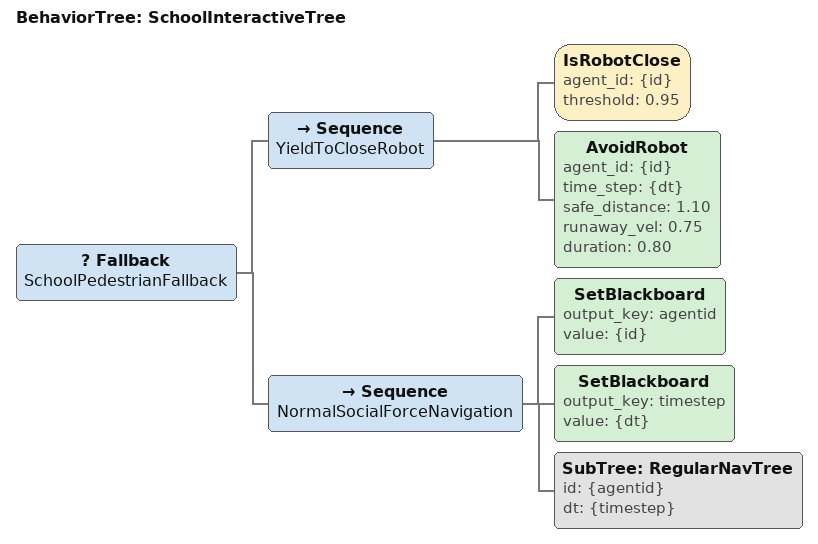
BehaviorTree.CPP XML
<?xml version="1.0" encoding="UTF-8"?>
<root BTCPP_format="4">

  <include path="BTRegularNav.xml"/>

  <BehaviorTree ID="SchoolInteractiveTree">
    <Fallback name="SchoolPedestrianFallback">
      <!-- In a narrow corridor, yield briefly when the robot violates the
           pedestrian's personal space.  AvoidRobot is a native HuNav node. -->
      <Sequence name="YieldToCloseRobot">
        <IsRobotClose agent_id="{id}" threshold="0.95"/>
        <AvoidRobot agent_id="{id}" time_step="{dt}"
                    safe_distance="1.10" runaway_vel="0.75"
                    duration="0.80"/>
      </Sequence>
      <Sequence name="NormalSocialForceNavigation">
        <SetBlackboard output_key="agentid" value="{id}"/>
        <SetBlackboard output_key="timestep" value="{dt}"/>
        <SubTree ID="RegularNavTree" id="{agentid}" dt="{timestep}"/>
      </Sequence>
    </Fallback>
  </BehaviorTree>
</root>
